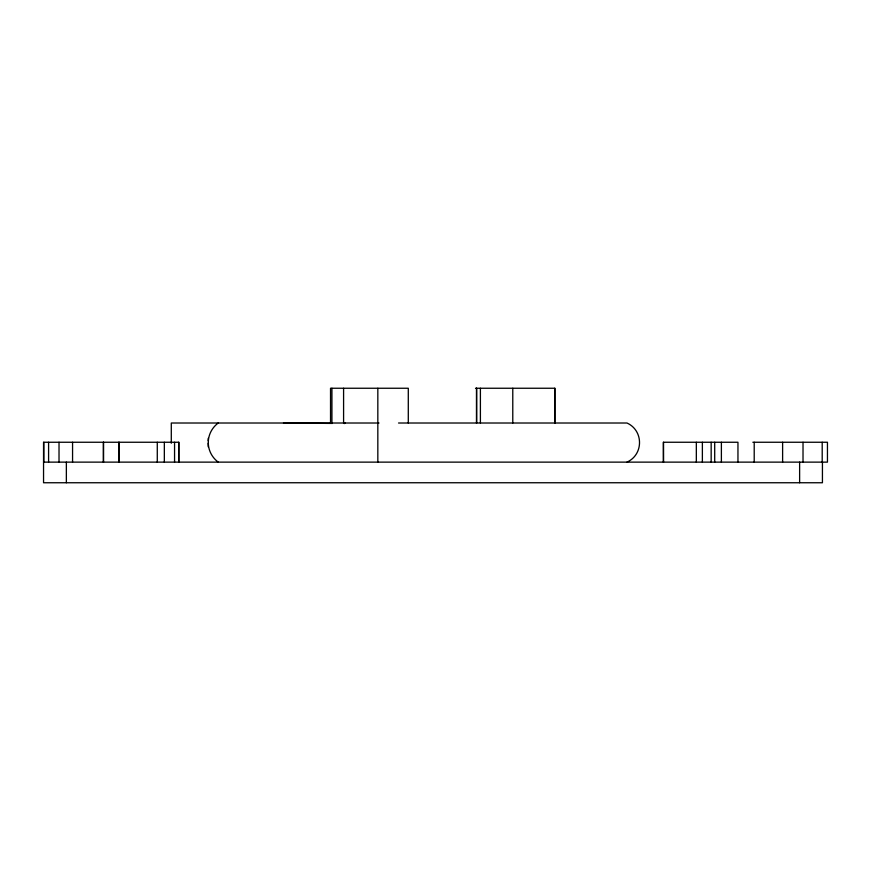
<?xml version="1.0" encoding="UTF-8"?>
<svg xmlns="http://www.w3.org/2000/svg" width="871" height="871" viewBox="0 0 871 871"><rect width="100%" height="100%" fill="white"/><g stroke="black" fill="none" stroke-linecap="round" stroke-linejoin="round"><path stroke-width="1.31" d="M218.218 462.131C204.979 452.158 204.979 432.985 218.218 423.012M626.989 462.131C643.691 454.608 643.691 430.535 626.989 423.012L398.526 423.012M311.045 423.012L308.802 423.012M475.501 388.248L554.936 388.248L554.936 423.012M379.005 423.012L171.293 423.012L171.293 443.241M752.849 442.25L827.45 442.25L827.45 462.131L43.55 462.131M283.467 423.012L332.395 423.426M822.431 462.131L822.431 482.752L43.55 482.752L43.55 442.25L178.893 442.25L178.893 462.131M822.202 442.25L822.202 462.131M803.018 442.25L803.018 462.131M799.622 462.131L799.622 482.752M782.615 442.25L782.615 462.131M754.21 442.25L754.21 462.131M737.955 462.131L737.955 442.25L663.354 442.25L663.354 462.131M721.384 442.25L721.384 462.131M714.699 442.25L714.699 462.131M711.161 442.25L711.161 462.131M702.374 442.25L702.374 462.131M696.332 442.25L696.332 462.131M663.528 442.25L663.571 462.131M554.696 388.248L554.696 423.012M512.779 388.248L512.779 423.012M480.4 388.248L480.4 423.012M476.666 388.248L476.666 423.012M476.47 388.248L476.47 423.012M408.292 423.012L408.292 388.248L330.534 388.248L330.534 423.175M377.829 388.248L377.829 462.131M343.588 388.248L343.588 423.012M331.927 388.248L331.927 423.012M208.213 438.32L208.213 440.748M208.213 443.176L208.213 446.823M178.686 442.25L178.686 462.131M174.559 442.25L174.559 462.131M164.336 442.25L164.336 462.131M157.281 442.25L157.281 462.131M119.087 442.25L119.131 462.131M118.881 442.25L118.881 462.131M103.562 442.25L103.562 462.131M103.355 442.25L103.355 462.131M72.565 442.25L72.565 462.131M66.359 462.131L66.359 482.752M59.021 442.25L59.021 462.131M48.591 442.25L48.591 462.131M43.8 442.25L43.8 462.131M344.807 423.012L344.241 423.524L344.807 423.012"/></g></svg>
